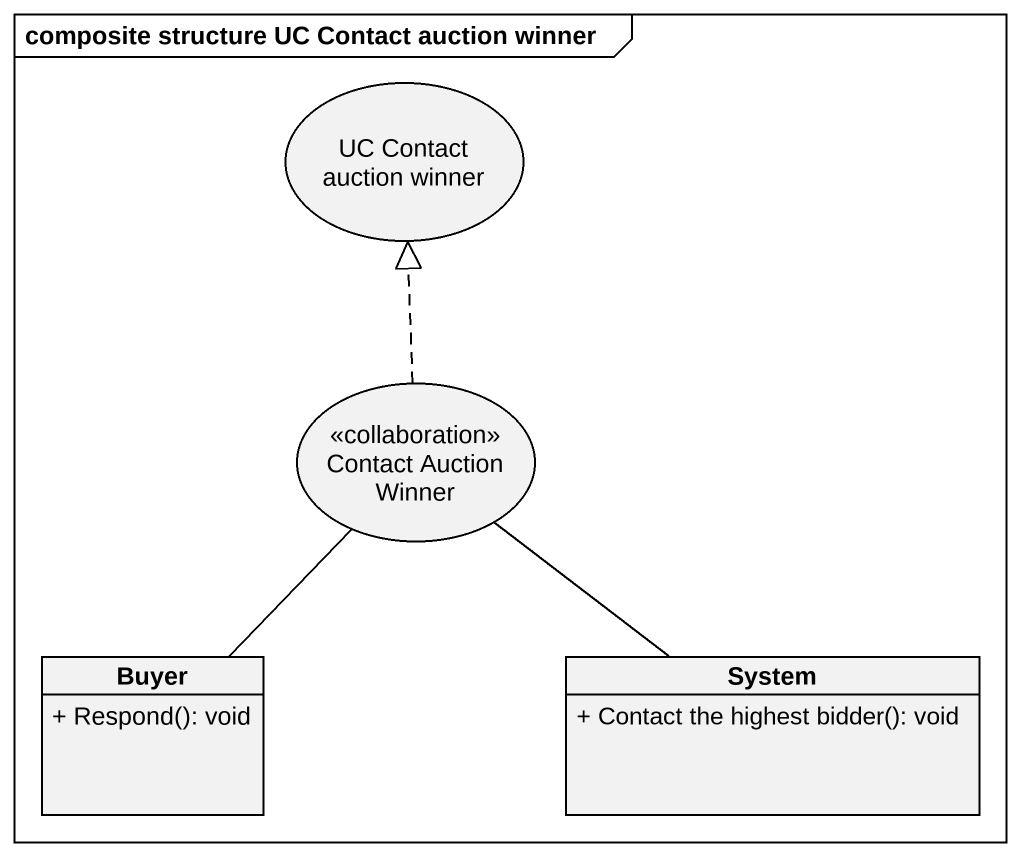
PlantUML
@startuml
mainframe composite structure UC Contact auction winner
allowmixing
hide circle
hide empty members
skinparam classAttributeIconSize 0
usecase "UC Contact auction winner" as UC_Contact_auction_winner
usecase "Contact Auction Winner" as Contact_Auction_Winner <<collaboration>>
class Buyer {
  + Respond(): void
}
class System {
  + Contact the highest bidder(): void
}
Contact_Auction_Winner .up.|> UC_Contact_auction_winner
Buyer -up- Contact_Auction_Winner
System -up- Contact_Auction_Winner
@enduml
